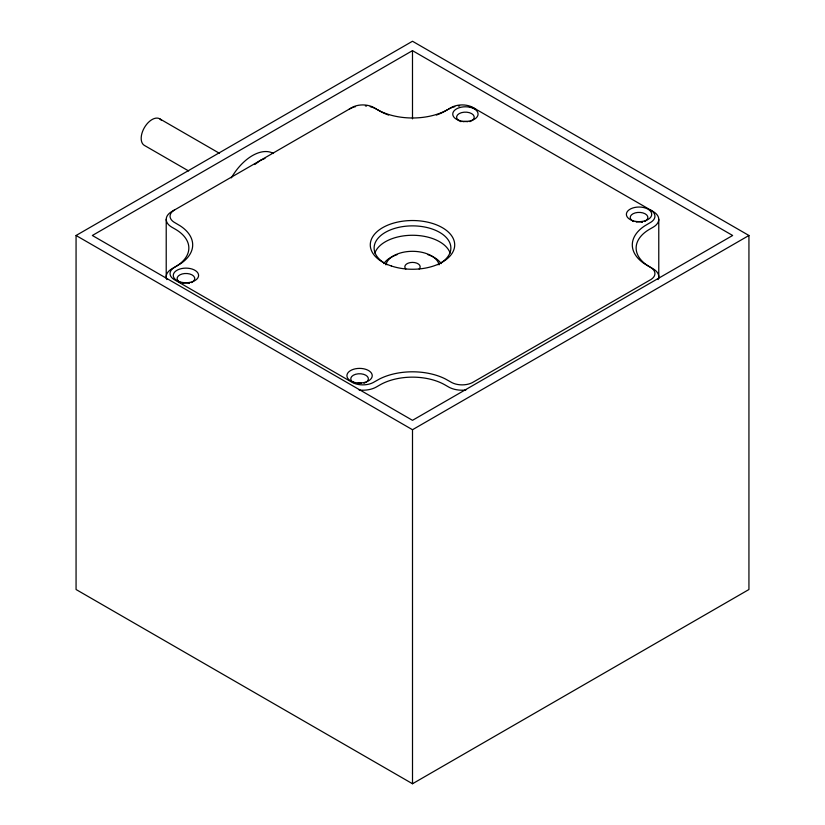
<?xml version="1.0" encoding="UTF-8"?>
<svg xmlns="http://www.w3.org/2000/svg" width="825" height="825" viewBox="0 0 825 825"><rect width="100%" height="100%" fill="white"/><g stroke="black" fill="none" stroke-linecap="round" stroke-linejoin="round"><path stroke-width="1.24" d="M254.77 164.526L260.556 160.297L264.98 158.421M174.591 209.932L173.858 210.385A15.345 8.858 0 0 0 173.858 222.069L180.304 225.906A49.882 28.803 0 0 1 180.304 263.887L171.827 268.857A19.181 11.076 0 0 0 166.867 279.562M174.591 267.269L173.858 267.723A15.345 8.858 0 0 0 173.858 279.407L352.718 382.676A15.345 8.858 0 0 0 372.952 382.676L379.593 378.953A49.882 28.803 0 0 1 445.376 378.953L452.017 382.676A15.345 8.858 0 0 0 472.251 382.676L651.121 279.407A15.345 8.858 0 0 0 651.121 267.723L650.399 267.269M76.065 235.496L412.49 41.25L748.935 235.486L748.935 589.514L412.51 783.75L76.065 589.514L76.065 235.496L412.5 429.722L748.935 235.486M412.49 50.645L92.348 235.486L412.5 420.327L732.652 235.486L412.49 50.645L412.5 118.883M447.728 109.57L445.397 110.839A49.882 28.803 0 0 1 379.613 110.839L377.272 109.57M159.71 118.81L219.512 153.337M188.657 170.971L144.365 145.396A15.345 8.858 -60 0 1 145.427 125.977A15.345 8.858 -60 0 1 161.442 120.409M650.399 209.932L651.131 210.385A15.345 8.858 0 0 1 651.131 222.069L644.686 225.906A49.882 28.803 0 0 0 644.676 263.887L653.153 268.857A19.181 11.076 0 0 1 658.113 279.562M658.773 219.357L658.773 278.077M412.5 429.722L412.51 783.75M166.217 219.357L166.217 278.077M405.848 269.043A7.673 4.434 0 0 1 412.49 262.391A7.673 4.434 0 0 1 419.141 269.043M383.831 263.608A30.7 17.727 0 0 1 397.145 254.605M427.845 254.605A30.7 17.727 0 0 1 441.158 263.608M385.863 264.804A26.864 15.51 0 0 1 412.5 251.316A26.864 15.51 0 0 1 439.127 264.804M175.354 266.826A46.045 26.586 0 0 0 175.364 229.226L171.837 227.195A19.181 11.076 0 0 1 171.837 211.53L352.729 107.116A15.345 8.858 0 0 1 372.972 107.116L379.943 111.117A46.045 26.586 0 0 0 388.616 115.046M448.594 109.075A19.181 11.076 0 0 1 454.812 106.672M458.411 106.043A19.181 11.076 0 0 1 459.649 105.93M469.497 106.672A19.181 11.076 0 0 1 470.642 106.972M471.745 107.312A19.181 11.076 0 0 1 475.716 109.075M387.193 264.681A38.373 22.151 0 0 1 384.78 232.702A38.373 22.151 0 0 1 440.21 232.702A38.373 22.151 0 0 1 437.797 264.681M649.626 266.826A46.045 26.586 0 0 1 649.626 229.226L653.153 227.195A19.181 11.076 0 0 0 653.153 211.53L472.271 107.116A15.345 8.858 0 0 0 452.038 107.116L445.057 111.117A46.045 26.586 0 0 1 436.394 115.046M374.859 253.1A38.373 22.151 0 0 1 412.5 235.269A38.373 22.151 0 0 1 450.13 253.1M182.562 283.264A8.828 5.094 0 0 1 189.317 283.264M178.943 281.676A8.828 5.094 0 0 1 179.974 274.818A8.828 5.094 0 0 1 191.905 274.818A8.828 5.094 0 0 1 192.937 281.676M192.576 281.933A8.828 5.094 0 0 1 191.307 282.614M189.317 283.284A8.828 5.094 0 0 1 188.781 283.398M183.098 283.398A8.828 5.094 0 0 1 182.562 283.284M180.562 282.614A8.828 5.094 0 0 1 179.303 281.933M459.174 120.821A8.828 5.094 0 0 1 459.174 113.623A8.828 5.094 0 0 1 471.653 113.623A8.828 5.094 0 0 1 471.653 120.821M470.786 121.265A8.828 5.094 0 0 1 469.827 121.636M461 121.636A8.828 5.094 0 0 1 460.041 121.265M349.284 109.075A19.181 11.076 0 0 1 353.255 107.312M354.368 106.972A19.181 11.076 0 0 1 355.513 106.672M365.351 105.93A19.181 11.076 0 0 1 366.599 106.043M370.198 106.672A19.181 11.076 0 0 1 376.417 109.075M353.337 382.429A8.828 5.094 0 0 1 353.337 375.231A8.828 5.094 0 0 1 365.815 375.231A8.828 5.094 0 0 1 365.815 382.429M364.949 382.872A8.828 5.094 0 0 1 363.99 383.243M355.162 383.243A8.828 5.094 0 0 1 354.203 382.872M632.043 220.584A8.828 5.094 0 0 1 633.084 213.727A8.828 5.094 0 0 1 645.006 213.727A8.828 5.094 0 0 1 646.047 220.584M645.686 220.842A8.828 5.094 0 0 1 644.418 221.523M641.881 222.307A8.828 5.094 0 0 0 642.428 222.183A8.828 5.094 0 0 0 636.209 222.049M633.672 221.523A8.828 5.094 0 0 1 632.414 220.842M359.092 390.008A19.181 11.076 0 0 0 376.396 386.977L379.923 384.935A46.045 26.586 0 0 1 445.046 384.935L448.573 386.977A19.181 11.076 0 0 0 465.877 390.008M231.32 177.88A42.209 24.368 -60 0 1 273.529 153.512M463.124 121.698A8.828 5.094 0 0 1 467.692 121.698M357.854 383.233A8.828 5.094 0 0 1 361.298 383.233M459.082 120.419A12.664 7.312 0 0 0 478.077 114.087A12.664 7.312 0 0 0 459.082 107.755A12.664 7.312 0 0 0 459.082 120.419M353.244 382.027A12.664 7.312 0 0 0 372.24 375.695A12.664 7.312 0 0 0 353.244 369.363A12.664 7.312 0 0 0 353.244 382.027M632.713 220.677A12.664 7.312 0 0 0 651.709 214.345A12.664 7.312 0 0 0 632.713 208.013A12.664 7.312 0 0 0 632.713 220.677M391.39 266.001A42.209 24.368 0 0 0 454.699 244.891A42.209 24.368 0 0 0 391.39 223.792A42.209 24.368 0 0 0 391.39 266.001M179.602 281.768A12.664 7.312 0 0 0 198.598 275.437A12.664 7.312 0 0 0 179.602 269.105A12.664 7.312 0 0 0 179.602 281.768"/></g></svg>
